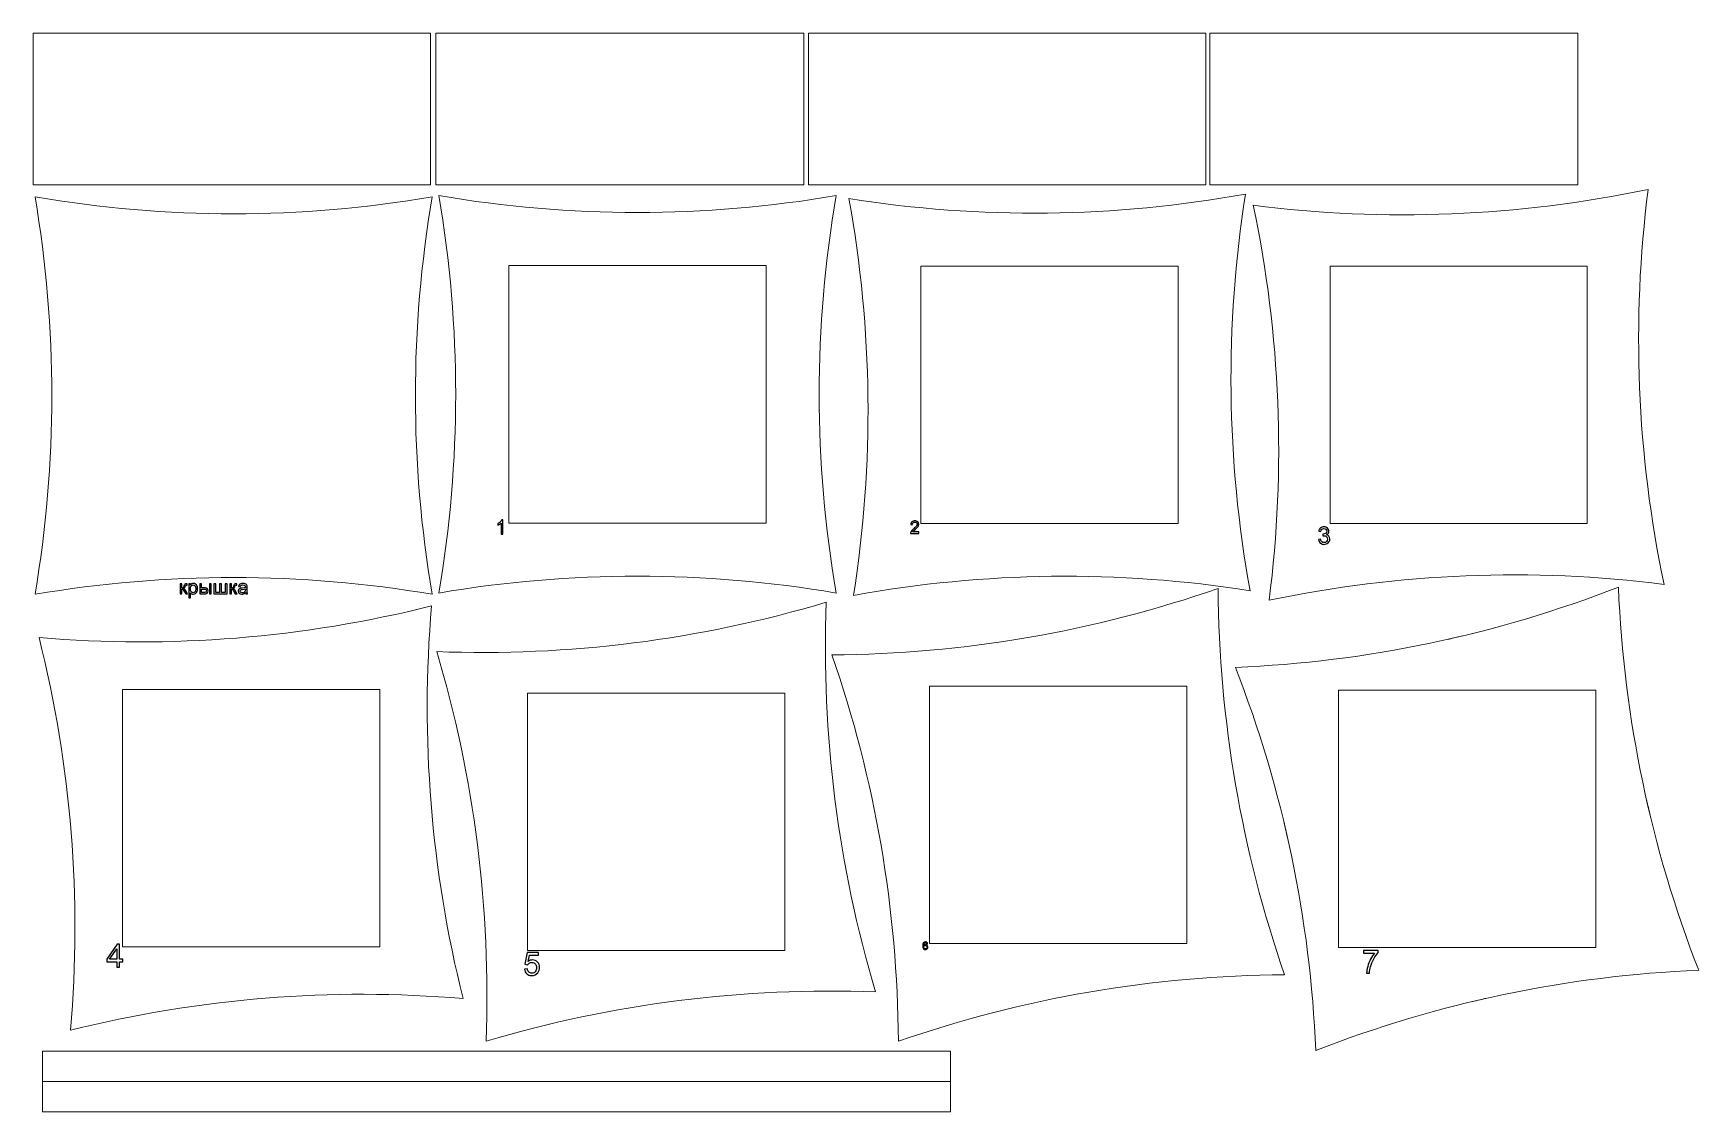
# Model space of a CAD drawing. Header units: centimetres. Extents: x -24.7 to 19.3, y -14.2 to 14.3.
import ezdxf

# ---------------------------------------------------------------- set-up
doc = ezdxf.new("R2010")
doc.units = ezdxf.units.CM
doc.header["$MEASUREMENT"] = 0
doc.layers.add('layer 1', color=7, linetype='Continuous')

msp = doc.modelspace()

# ---------------------------------------------------------------- linework, layer by layer
at = {"layer": 'layer 1', "lineweight": 15}
for points in [[(-24.69725, 14.32886), (-24.69725, 14.32886), (-24.69725, 10.32886), (-24.69725, 10.32886)], [(-24.69725, 14.32886), (-24.69725, 14.32886), (-14.19725, 14.32886), (-14.19725, 14.32886)], [(-14.19725, 10.32886), (-14.19725, 10.32886), (-14.19725, 14.32886), (-14.19725, 14.32886)], [(-4.32873, 14.32884), (-4.32873, 14.32884), (-14.05873, 14.32884), (-14.05873, 14.32884)], [(-14.05873, 14.32884), (-14.05873, 14.32884), (-14.05873, 10.32884), (-14.05873, 10.32884)], [(-4.32873, 14.32884), (-4.32873, 14.32884), (-4.32873, 10.32884), (-4.32873, 10.32884)], [(-4.20571, 14.32886), (-4.20571, 14.32886), (-4.20571, 10.32886), (-4.20571, 10.32886)], [(-4.20571, 14.32886), (-4.20571, 14.32886), (6.29429, 14.32886), (6.29429, 14.32886)], [(6.29429, 10.32886), (6.29429, 10.32886), (6.29429, 14.32886), (6.29429, 14.32886)], [(6.40039, 14.32884), (6.40039, 14.32884), (16.13039, 14.32884), (16.13039, 14.32884)], [(6.40039, 14.32884), (6.40039, 14.32884), (6.40039, 10.32884), (6.40039, 10.32884)], [(16.13039, 10.32884), (16.13039, 10.32884), (16.13039, 14.32884), (16.13039, 14.32884)], [(-24.69725, 10.32886), (-24.69725, 10.32886), (-14.19725, 10.32886), (-14.19725, 10.32886)], [(-4.32873, 10.32884), (-4.32873, 10.32884), (-14.05873, 10.32884), (-14.05873, 10.32884)], [(-4.20571, 10.32886), (-4.20571, 10.32886), (6.29429, 10.32886), (6.29429, 10.32886)], [(6.40039, 10.32884), (6.40039, 10.32884), (16.13039, 10.32884), (16.13039, 10.32884)]]:
    msp.add_open_spline(points, degree=3, dxfattribs=at)
at = {"layer": 'layer 1', "lineweight": 9}
for points in [[(17.98762, 10.20665), (14.55601, 9.48509), (11.02698, 9.34313), (7.54864, 9.78665)], [(18.40763, -0.23233), (17.68606, 3.19928), (17.54411, 6.72831), (17.98762, 10.20665)], [(-24.65232, 10.00628), (-21.17748, 9.4128), (-17.62717, 9.4128), (-14.15232, 10.00628)], [(-24.65232, -0.49372), (-24.05885, 2.98107), (-24.05884, 6.53133), (-24.6523, 10.00612)], [(-14.15232, 10.00628), (-14.74581, 6.53144), (-14.74581, 2.98113), (-14.15232, -0.49372)], [(-13.97776, 10.04054), (-10.50292, 9.44706), (-6.95261, 9.44706), (-3.47776, 10.04054)], [(-13.97776, -0.45946), (-13.38429, 3.01533), (-13.38428, 6.56559), (-13.97774, 10.04038)], [(-3.47776, 10.04054), (-4.07125, 6.5657), (-4.07125, 3.01538), (-3.47776, -0.45946)], [(7.34301, 10.08332), (3.88069, 9.45249), (0.33639, 9.41093), (-3.13961, 9.96034)], [(-3.13961, 9.96034), (-2.50879, 6.49801), (-2.46722, 2.95372), (-3.01663, -0.52229)], [(7.466, -0.39931), (6.83517, 3.06302), (6.7936, 6.60731), (7.34301, 10.08332)], [(7.54864, 9.78665), (8.2702, 6.35503), (8.41216, 2.82601), (7.96864, -0.65234)], [(-5.32776, 8.19054), (-5.32776, 8.19054), (-12.12776, 8.19054), (-12.12776, 8.19054)], [(-12.12776, 8.19054), (-12.12776, 8.19054), (-12.12776, 1.39054), (-12.12776, 1.39054)], [(-5.32776, 1.39054), (-5.32776, 1.39054), (-5.32776, 8.19054), (-5.32776, 8.19054)], [(-1.23681, 1.38052), (-1.23681, 1.38052), (-1.23681, 8.18052), (-1.23681, 8.18052)], [(-1.23681, 8.18052), (-1.23681, 8.18052), (5.56319, 8.18052), (5.56319, 8.18052)], [(5.56319, 8.18052), (5.56319, 8.18052), (5.56319, 1.38052), (5.56319, 1.38052)], [(9.57813, 1.37716), (9.57813, 1.37716), (9.57813, 8.17716), (9.57813, 8.17716)], [(9.57813, 8.17716), (9.57813, 8.17716), (16.37813, 8.17716), (16.37813, 8.17716)], [(16.37813, 8.17716), (16.37813, 8.17716), (16.37813, 1.37716), (16.37813, 1.37716)], [(-13.53543, 5.20895), (-13.53543, 5.20895), (-13.53537, 5.20217), (-13.53537, 5.20217)], [(-3.92009, 4.37214), (-3.92009, 4.37214), (-3.92016, 4.37892), (-3.92016, 4.37892)], [(-12.12776, 1.39054), (-12.12776, 1.39054), (-5.32776, 1.39054), (-5.32776, 1.39054)], [(5.56319, 1.38052), (5.56319, 1.38052), (-1.23681, 1.38052), (-1.23681, 1.38052)], [(16.37813, 1.37716), (16.37813, 1.37716), (9.57813, 1.37716), (9.57813, 1.37716)], [(-14.15232, -0.49372), (-17.62717, 0.09977), (-21.17748, 0.09977), (-24.65232, -0.49372)], [(-3.47776, -0.45946), (-6.95261, 0.13403), (-10.50292, 0.13403), (-13.97776, -0.45946)], [(-3.01663, -0.52229), (0.44569, 0.10854), (3.98999, 0.1501), (7.466, -0.39931)], [(7.96864, -0.65234), (11.40026, 0.06923), (14.92928, 0.21119), (18.40763, -0.23233)], [(6.62178, -0.33766), (3.33993, -1.47832), (-0.11009, -2.07216), (-3.58744, -2.09466)], [(8.37878, -10.54688), (7.23812, -7.26503), (6.64428, -3.81501), (6.62178, -0.33766)], [(17.20164, -0.30353), (13.96862, -1.56584), (10.54727, -2.28288), (7.0782, -2.42505)], [(19.32317, -10.42697), (18.06086, -7.19395), (17.34382, -3.77259), (17.20164, -0.30353)], [(-14.17136, -0.80081), (-17.55881, -1.65041), (-21.06539, -1.93278), (-24.54578, -1.63624)], [(-13.33594, -11.17522), (-14.18554, -7.78778), (-14.4679, -4.2812), (-14.17136, -0.80081)], [(-3.73805, -0.70312), (-7.07351, -1.69924), (-10.55287, -2.14013), (-14.03346, -2.00759)], [(-2.43359, -10.99853), (-3.4297, -7.66307), (-3.87059, -4.18372), (-3.73805, -0.70312)], [(-24.54578, -1.63624), (-23.69618, -5.02368), (-23.41381, -8.53026), (-23.71035, -12.01065)], [(-14.03346, -2.00759), (-13.03735, -5.34304), (-12.59646, -8.8224), (-12.729, -12.303)], [(-3.58744, -2.09466), (-2.44678, -5.37651), (-1.85294, -8.82653), (-1.83044, -12.30388)], [(7.0782, -2.42505), (8.34051, -5.65807), (9.05755, -9.07943), (9.19973, -12.54849)], [(-22.34086, -9.80573), (-22.34086, -9.80573), (-22.34086, -3.00573), (-22.34086, -3.00573)], [(-22.34086, -3.00573), (-22.34086, -3.00573), (-15.54086, -3.00573), (-15.54086, -3.00573)], [(-15.54086, -3.00573), (-15.54086, -3.00573), (-15.54086, -9.80573), (-15.54086, -9.80573)], [(-1.00433, -9.72077), (-1.00433, -9.72077), (-1.00433, -2.92077), (-1.00433, -2.92077)], [(-1.00433, -2.92077), (-1.00433, -2.92077), (5.79567, -2.92077), (5.79567, -2.92077)], [(5.79567, -2.92077), (5.79567, -2.92077), (5.79567, -9.72077), (5.79567, -9.72077)], [(9.80069, -9.82601), (9.80069, -9.82601), (9.80069, -3.02601), (9.80069, -3.02601)], [(9.80069, -3.02601), (9.80069, -3.02601), (16.60069, -3.02601), (16.60069, -3.02601)], [(16.60069, -3.02601), (16.60069, -3.02601), (16.60069, -9.82601), (16.60069, -9.82601)], [(-11.63352, -9.90306), (-11.63352, -9.90306), (-11.63352, -3.10306), (-11.63352, -3.10306)], [(-11.63352, -3.10306), (-11.63352, -3.10306), (-4.83352, -3.10306), (-4.83352, -3.10306)], [(-4.83352, -3.10306), (-4.83352, -3.10306), (-4.83352, -9.90306), (-4.83352, -9.90306)], [(-15.54086, -9.80573), (-15.54086, -9.80573), (-22.34086, -9.80573), (-22.34086, -9.80573)], [(-4.83352, -9.90306), (-4.83352, -9.90306), (-11.63352, -9.90306), (-11.63352, -9.90306)], [(5.79567, -9.72077), (5.79567, -9.72077), (-1.00433, -9.72077), (-1.00433, -9.72077)], [(16.60069, -9.82601), (16.60069, -9.82601), (9.80069, -9.82601), (9.80069, -9.82601)], [(-1.83044, -12.30388), (1.45141, -11.16322), (4.90143, -10.56938), (8.37878, -10.54688)], [(9.19973, -12.54849), (12.43275, -11.28618), (15.8541, -10.56914), (19.32317, -10.42697)], [(-23.71035, -12.01065), (-20.32291, -11.16105), (-16.81633, -10.87869), (-13.33594, -11.17522)], [(-12.729, -12.303), (-9.39354, -11.30688), (-5.91418, -10.86599), (-2.43359, -10.99853)], [(-24.4546, -12.56351), (-24.4546, -12.56351), (-24.4546, -13.36351), (-24.4546, -13.36351)], [(-0.4546, -12.56351), (-0.4546, -12.56351), (-24.4546, -12.56351), (-24.4546, -12.56351)], [(-0.4546, -13.36351), (-0.4546, -13.36351), (-0.4546, -12.56351), (-0.4546, -12.56351)], [(-24.4546, -13.36351), (-24.4546, -13.36351), (-24.4546, -14.16351), (-24.4546, -14.16351)], [(-0.4546, -13.36351), (-0.4546, -13.36351), (-24.4546, -13.36351), (-24.4546, -13.36351)], [(-0.4546, -14.16351), (-0.4546, -14.16351), (-0.4546, -13.36351), (-0.4546, -13.36351)], [(-24.4546, -14.16351), (-24.4546, -14.16351), (-0.4546, -14.16351), (-0.4546, -14.16351)]]:
    msp.add_open_spline(points, degree=3, dxfattribs=at)
at = {"layer": 'layer 1', "color": 250}
for points, knots in [([(-12.28349, 1.09529), (-12.28349, 1.09529), (-12.32938, 1.09529), (-12.32938, 1.09529), (-12.32938, 1.09529), (-12.32938, 1.09529), (-12.32938, 1.38748), (-12.32938, 1.38748), (-12.32938, 1.38748), (-12.34041, 1.37688), (-12.35493, 1.36636), (-12.37283, 1.35585), (-12.37283, 1.35585), (-12.39073, 1.34533), (-12.4069, 1.33742), (-12.42115, 1.33221), (-12.42115, 1.33221), (-12.42115, 1.33221), (-12.42115, 1.37653), (-12.42115, 1.37653), (-12.42115, 1.37653), (-12.39551, 1.38852), (-12.37309, 1.40313), (-12.35388, 1.42033), (-12.35388, 1.42033), (-12.33468, 1.43745), (-12.32103, 1.45405), (-12.31304, 1.47022), (-12.31304, 1.47022), (-12.31304, 1.47022), (-12.28349, 1.47022), (-12.28349, 1.47022), (-12.28349, 1.47022), (-12.28349, 1.47022), (-12.28349, 1.09529), (-12.28349, 1.09529)], [0, 0, 0, 0, 0.1, 0.1, 0.1, 0.1, 0.2, 0.2, 0.2, 0.2, 0.3, 0.3, 0.3, 0.3, 0.4, 0.4, 0.4, 0.4, 0.5, 0.5, 0.5, 0.5, 0.6, 0.6, 0.6, 0.6, 0.7, 0.7, 0.7, 0.7, 0.8, 0.8, 0.8, 0.8, 1, 1, 1, 1]), ([(-1.29276, 1.15571), (-1.29276, 1.15571), (-1.29276, 1.11719), (-1.29276, 1.11719), (-1.29276, 1.11719), (-1.29276, 1.11719), (-1.51014, 1.11719), (-1.51014, 1.11719), (-1.51014, 1.11719), (-1.51045, 1.1269), (-1.50884, 1.13622), (-1.5054, 1.14524), (-1.5054, 1.14524), (-1.49982, 1.15999), (-1.49088, 1.17459), (-1.47857, 1.18889), (-1.47857, 1.18889), (-1.46627, 1.20318), (-1.44869, 1.21969), (-1.42583, 1.23842), (-1.42583, 1.23842), (-1.39029, 1.26769), (-1.36614, 1.29085), (-1.35353, 1.30797), (-1.35353, 1.30797), (-1.34084, 1.32509), (-1.33449, 1.3413), (-1.33449, 1.35658), (-1.33449, 1.35658), (-1.33449, 1.37256), (-1.34023, 1.38601), (-1.35169, 1.39702), (-1.35169, 1.39702), (-1.36316, 1.40795), (-1.37814, 1.41345), (-1.39656, 1.41345), (-1.39656, 1.41345), (-1.41605, 1.41345), (-1.43164, 1.40764), (-1.44334, 1.39602), (-1.44334, 1.39602), (-1.45503, 1.38448), (-1.46092, 1.36843), (-1.46107, 1.34787), (-1.46107, 1.34787), (-1.46107, 1.34787), (-1.50234, 1.352), (-1.50234, 1.352), (-1.50234, 1.352), (-1.49952, 1.38288), (-1.48881, 1.40642), (-1.47032, 1.42262), (-1.47032, 1.42262), (-1.45174, 1.43883), (-1.4269, 1.44693), (-1.39564, 1.44693), (-1.39564, 1.44693), (-1.36415, 1.44693), (-1.33916, 1.43822), (-1.32081, 1.42071), (-1.32081, 1.42071), (-1.30239, 1.40321), (-1.29322, 1.3815), (-1.29322, 1.35567), (-1.29322, 1.35567), (-1.29322, 1.34252), (-1.29589, 1.3296), (-1.30132, 1.31691), (-1.30132, 1.31691), (-1.30667, 1.30415), (-1.31561, 1.29077), (-1.32807, 1.27671), (-1.32807, 1.27671), (-1.34061, 1.26272), (-1.36132, 1.24338), (-1.39021, 1.21892), (-1.39021, 1.21892), (-1.41444, 1.19859), (-1.43004, 1.18483), (-1.43692, 1.17757), (-1.43692, 1.17757), (-1.44379, 1.17031), (-1.44945, 1.16305), (-1.45396, 1.15571), (-1.45396, 1.15571), (-1.45396, 1.15571), (-1.29276, 1.15571), (-1.29276, 1.15571)], [0, 0, 0, 0, 0.04347826, 0.04347826, 0.04347826, 0.04347826, 0.08695652, 0.08695652, 0.08695652, 0.08695652, 0.13043478, 0.13043478, 0.13043478, 0.13043478, 0.17391304, 0.17391304, 0.17391304, 0.17391304, 0.2173913, 0.2173913, 0.2173913, 0.2173913, 0.26086957, 0.26086957, 0.26086957, 0.26086957, 0.30434783, 0.30434783, 0.30434783, 0.30434783, 0.34782609, 0.34782609, 0.34782609, 0.34782609, 0.39130435, 0.39130435, 0.39130435, 0.39130435, 0.43478261, 0.43478261, 0.43478261, 0.43478261, 0.47826087, 0.47826087, 0.47826087, 0.47826087, 0.52173913, 0.52173913, 0.52173913, 0.52173913, 0.56521739, 0.56521739, 0.56521739, 0.56521739, 0.60869565, 0.60869565, 0.60869565, 0.60869565, 0.65217391, 0.65217391, 0.65217391, 0.65217391, 0.69565217, 0.69565217, 0.69565217, 0.69565217, 0.73913043, 0.73913043, 0.73913043, 0.73913043, 0.7826087, 0.7826087, 0.7826087, 0.7826087, 0.82608696, 0.82608696, 0.82608696, 0.82608696, 0.86956522, 0.86956522, 0.86956522, 0.86956522, 0.91304348, 0.91304348, 0.91304348, 0.91304348, 1, 1, 1, 1]), ([(9.27396, 0.95401), (9.27396, 0.95401), (9.32984, 0.96163), (9.32984, 0.96163), (9.32984, 0.96163), (9.3363, 0.92988), (9.34709, 0.90702), (9.36244, 0.89305), (9.36244, 0.89305), (9.37778, 0.87908), (9.39662, 0.8721), (9.41895, 0.8721), (9.41895, 0.8721), (9.44541, 0.8721), (9.46774, 0.8812), (9.48573, 0.8994), (9.48573, 0.8994), (9.50372, 0.9176), (9.51272, 0.94015), (9.51272, 0.96703), (9.51272, 0.96703), (9.51272, 0.99264), (9.50436, 1.01381), (9.48753, 1.03053), (9.48753, 1.03053), (9.47081, 1.04714), (9.44954, 1.0555), (9.42361, 1.0555), (9.42361, 1.0555), (9.41303, 1.0555), (9.3999, 1.05339), (9.38413, 1.04926), (9.38413, 1.04926), (9.38413, 1.04926), (9.39038, 1.09816), (9.39038, 1.09816), (9.39038, 1.09816), (9.39408, 1.09773), (9.39715, 1.09752), (9.39937, 1.09752), (9.39937, 1.09752), (9.42329, 1.09752), (9.44467, 1.10376), (9.46383, 1.11615), (9.46383, 1.11615), (9.48288, 1.12853), (9.4924, 1.14758), (9.4924, 1.1733), (9.4924, 1.1733), (9.4924, 1.19372), (9.48542, 1.21066), (9.47155, 1.2241), (9.47155, 1.2241), (9.45769, 1.23754), (9.4398, 1.24421), (9.41789, 1.24421), (9.41789, 1.24421), (9.39609, 1.24421), (9.37799, 1.23733), (9.3635, 1.22357), (9.3635, 1.22357), (9.349, 1.20981), (9.33968, 1.18917), (9.33556, 1.16166), (9.33556, 1.16166), (9.33556, 1.16166), (9.27968, 1.17182), (9.27968, 1.17182), (9.27968, 1.17182), (9.28655, 1.20928), (9.30201, 1.23838), (9.32624, 1.25902), (9.32624, 1.25902), (9.35037, 1.27966), (9.38053, 1.28993), (9.41652, 1.28993), (9.41652, 1.28993), (9.44128, 1.28993), (9.46414, 1.28463), (9.48499, 1.27394), (9.48499, 1.27394), (9.50595, 1.26336), (9.52193, 1.24886), (9.53293, 1.23055), (9.53293, 1.23055), (9.54405, 1.21214), (9.54955, 1.19266), (9.54955, 1.17203), (9.54955, 1.17203), (9.54955, 1.15245), (9.54426, 1.13467), (9.53378, 1.11858), (9.53378, 1.11858), (9.5232, 1.10249), (9.50753, 1.08969), (9.4869, 1.08016), (9.4869, 1.08016), (9.51378, 1.07403), (9.53463, 1.06111), (9.54955, 1.04153), (9.54955, 1.04153), (9.56437, 1.02206), (9.57178, 0.99751), (9.57178, 0.96819), (9.57178, 0.96819), (9.57178, 0.9285), (9.55728, 0.89474), (9.52838, 0.86712), (9.52838, 0.86712), (9.49939, 0.8395), (9.46277, 0.82574), (9.41853, 0.82574), (9.41853, 0.82574), (9.37863, 0.82574), (9.3455, 0.8377), (9.31915, 0.86151), (9.31915, 0.86151), (9.29269, 0.88532), (9.27766, 0.91612), (9.27396, 0.95401)], [0, 0, 0, 0, 0.03225806, 0.03225806, 0.03225806, 0.03225806, 0.06451613, 0.06451613, 0.06451613, 0.06451613, 0.09677419, 0.09677419, 0.09677419, 0.09677419, 0.12903226, 0.12903226, 0.12903226, 0.12903226, 0.16129032, 0.16129032, 0.16129032, 0.16129032, 0.19354839, 0.19354839, 0.19354839, 0.19354839, 0.22580645, 0.22580645, 0.22580645, 0.22580645, 0.25806452, 0.25806452, 0.25806452, 0.25806452, 0.29032258, 0.29032258, 0.29032258, 0.29032258, 0.32258065, 0.32258065, 0.32258065, 0.32258065, 0.35483871, 0.35483871, 0.35483871, 0.35483871, 0.38709677, 0.38709677, 0.38709677, 0.38709677, 0.41935484, 0.41935484, 0.41935484, 0.41935484, 0.4516129, 0.4516129, 0.4516129, 0.4516129, 0.48387097, 0.48387097, 0.48387097, 0.48387097, 0.51612903, 0.51612903, 0.51612903, 0.51612903, 0.5483871, 0.5483871, 0.5483871, 0.5483871, 0.58064516, 0.58064516, 0.58064516, 0.58064516, 0.61290323, 0.61290323, 0.61290323, 0.61290323, 0.64516129, 0.64516129, 0.64516129, 0.64516129, 0.67741935, 0.67741935, 0.67741935, 0.67741935, 0.70967742, 0.70967742, 0.70967742, 0.70967742, 0.74193548, 0.74193548, 0.74193548, 0.74193548, 0.77419355, 0.77419355, 0.77419355, 0.77419355, 0.80645161, 0.80645161, 0.80645161, 0.80645161, 0.83870968, 0.83870968, 0.83870968, 0.83870968, 0.87096774, 0.87096774, 0.87096774, 0.87096774, 0.90322581, 0.90322581, 0.90322581, 0.90322581, 0.93548387, 0.93548387, 0.93548387, 0.93548387, 1, 1, 1, 1]), ([(-20.81697, -0.21265), (-20.81697, -0.21265), (-20.77108, -0.21265), (-20.77108, -0.21265), (-20.77108, -0.21265), (-20.77108, -0.21265), (-20.77108, -0.32946), (-20.77108, -0.32946), (-20.77108, -0.32946), (-20.75648, -0.32946), (-20.74622, -0.32668), (-20.74031, -0.32103), (-20.74031, -0.32103), (-20.73449, -0.31547), (-20.72588, -0.29921), (-20.71441, -0.27219), (-20.71441, -0.27219), (-20.70537, -0.25081), (-20.69807, -0.23673), (-20.69251, -0.22995), (-20.69251, -0.22995), (-20.68686, -0.22317), (-20.68043, -0.21856), (-20.67313, -0.21622), (-20.67313, -0.21622), (-20.66574, -0.21387), (-20.65401, -0.21265), (-20.63793, -0.21265), (-20.63793, -0.21265), (-20.63793, -0.21265), (-20.62872, -0.21265), (-20.62872, -0.21265), (-20.62872, -0.21265), (-20.62872, -0.21265), (-20.62872, -0.25046), (-20.62872, -0.25046), (-20.62872, -0.25046), (-20.62872, -0.25046), (-20.64149, -0.2502), (-20.64149, -0.2502), (-20.64149, -0.2502), (-20.65357, -0.2502), (-20.66131, -0.25202), (-20.6647, -0.25559), (-20.6647, -0.25559), (-20.66826, -0.25932), (-20.67374, -0.27045), (-20.68104, -0.28896), (-20.68104, -0.28896), (-20.68799, -0.30669), (-20.69434, -0.31894), (-20.70016, -0.32572), (-20.70016, -0.32572), (-20.70589, -0.3325), (-20.71485, -0.33867), (-20.72693, -0.34432), (-20.72693, -0.34432), (-20.7072, -0.34962), (-20.68773, -0.36796), (-20.66861, -0.39942), (-20.66861, -0.39942), (-20.66861, -0.39942), (-20.61829, -0.48329), (-20.61829, -0.48329), (-20.61829, -0.48329), (-20.61829, -0.48329), (-20.6687, -0.48329), (-20.6687, -0.48329), (-20.6687, -0.48329), (-20.6687, -0.48329), (-20.71832, -0.39968), (-20.71832, -0.39968), (-20.71832, -0.39968), (-20.72832, -0.38274), (-20.73701, -0.37161), (-20.7444, -0.36622), (-20.7444, -0.36622), (-20.75187, -0.36083), (-20.76073, -0.35814), (-20.77108, -0.35814), (-20.77108, -0.35814), (-20.77108, -0.35814), (-20.77108, -0.48329), (-20.77108, -0.48329), (-20.77108, -0.48329), (-20.77108, -0.48329), (-20.81697, -0.48329), (-20.81697, -0.48329), (-20.81697, -0.48329), (-20.81697, -0.48329), (-20.81697, -0.21265), (-20.81697, -0.21265)], [0, 0, 0, 0, 0.04166667, 0.04166667, 0.04166667, 0.04166667, 0.08333333, 0.08333333, 0.08333333, 0.08333333, 0.125, 0.125, 0.125, 0.125, 0.16666667, 0.16666667, 0.16666667, 0.16666667, 0.20833333, 0.20833333, 0.20833333, 0.20833333, 0.25, 0.25, 0.25, 0.25, 0.29166667, 0.29166667, 0.29166667, 0.29166667, 0.33333333, 0.33333333, 0.33333333, 0.33333333, 0.375, 0.375, 0.375, 0.375, 0.41666667, 0.41666667, 0.41666667, 0.41666667, 0.45833333, 0.45833333, 0.45833333, 0.45833333, 0.5, 0.5, 0.5, 0.5, 0.54166667, 0.54166667, 0.54166667, 0.54166667, 0.58333333, 0.58333333, 0.58333333, 0.58333333, 0.625, 0.625, 0.625, 0.625, 0.66666667, 0.66666667, 0.66666667, 0.66666667, 0.70833333, 0.70833333, 0.70833333, 0.70833333, 0.75, 0.75, 0.75, 0.75, 0.79166667, 0.79166667, 0.79166667, 0.79166667, 0.83333333, 0.83333333, 0.83333333, 0.83333333, 0.875, 0.875, 0.875, 0.875, 0.91666667, 0.91666667, 0.91666667, 0.91666667, 1, 1, 1, 1]), ([(-20.5883, -0.58706), (-20.5883, -0.58706), (-20.5883, -0.21265), (-20.5883, -0.21265), (-20.5883, -0.21265), (-20.5883, -0.21265), (-20.54659, -0.21265), (-20.54659, -0.21265), (-20.54659, -0.21265), (-20.54659, -0.21265), (-20.54659, -0.2482), (-20.54659, -0.2482), (-20.54659, -0.2482), (-20.53677, -0.23447), (-20.52564, -0.22412), (-20.51321, -0.21726), (-20.51321, -0.21726), (-20.50087, -0.21039), (-20.48584, -0.20692), (-20.46819, -0.20692), (-20.46819, -0.20692), (-20.44508, -0.20692), (-20.42474, -0.21283), (-20.4071, -0.22473), (-20.4071, -0.22473), (-20.38945, -0.23655), (-20.37616, -0.25333), (-20.36712, -0.27488), (-20.36712, -0.27488), (-20.35817, -0.29652), (-20.35365, -0.32016), (-20.35365, -0.34597), (-20.35365, -0.34597), (-20.35365, -0.37352), (-20.3586, -0.39838), (-20.36851, -0.42054), (-20.36851, -0.42054), (-20.37842, -0.44262), (-20.39284, -0.45956), (-20.41179, -0.47138), (-20.41179, -0.47138), (-20.43065, -0.48312), (-20.45055, -0.48903), (-20.47141, -0.48903), (-20.47141, -0.48903), (-20.48671, -0.48903), (-20.50044, -0.48581), (-20.51252, -0.47938), (-20.51252, -0.47938), (-20.52469, -0.47295), (-20.53459, -0.46487), (-20.54242, -0.45504), (-20.54242, -0.45504), (-20.54242, -0.45504), (-20.54242, -0.58706), (-20.54242, -0.58706), (-20.54242, -0.58706), (-20.54242, -0.58706), (-20.5883, -0.58706), (-20.5883, -0.58706)], [0, 0, 0, 0, 0.0625, 0.0625, 0.0625, 0.0625, 0.125, 0.125, 0.125, 0.125, 0.1875, 0.1875, 0.1875, 0.1875, 0.25, 0.25, 0.25, 0.25, 0.3125, 0.3125, 0.3125, 0.3125, 0.375, 0.375, 0.375, 0.375, 0.4375, 0.4375, 0.4375, 0.4375, 0.5, 0.5, 0.5, 0.5, 0.5625, 0.5625, 0.5625, 0.5625, 0.625, 0.625, 0.625, 0.625, 0.6875, 0.6875, 0.6875, 0.6875, 0.75, 0.75, 0.75, 0.75, 0.8125, 0.8125, 0.8125, 0.8125, 0.875, 0.875, 0.875, 0.875, 1, 1, 1, 1]), ([(-20.54659, -0.34962), (-20.54659, -0.3843), (-20.53955, -0.40994), (-20.52555, -0.42654), (-20.52555, -0.42654), (-20.51148, -0.44314), (-20.49444, -0.45148), (-20.47445, -0.45148), (-20.47445, -0.45148), (-20.45411, -0.45148), (-20.43673, -0.44288), (-20.42231, -0.42567), (-20.42231, -0.42567), (-20.40779, -0.40846), (-20.40058, -0.38187), (-20.40058, -0.3458), (-20.40058, -0.3458), (-20.40058, -0.31138), (-20.40762, -0.28566), (-20.42178, -0.26854), (-20.42178, -0.26854), (-20.43595, -0.25141), (-20.45281, -0.2429), (-20.47245, -0.2429), (-20.47245, -0.2429), (-20.49192, -0.2429), (-20.50913, -0.25202), (-20.52408, -0.27019), (-20.52408, -0.27019), (-20.53911, -0.28844), (-20.54659, -0.31486), (-20.54659, -0.34962)], [0, 0, 0, 0, 0.11111111, 0.11111111, 0.11111111, 0.11111111, 0.22222222, 0.22222222, 0.22222222, 0.22222222, 0.33333333, 0.33333333, 0.33333333, 0.33333333, 0.44444444, 0.44444444, 0.44444444, 0.44444444, 0.55555556, 0.55555556, 0.55555556, 0.55555556, 0.66666667, 0.66666667, 0.66666667, 0.66666667, 0.77777778, 0.77777778, 0.77777778, 0.77777778, 1, 1, 1, 1]), ([(-20.29672, -0.21265), (-20.29672, -0.21265), (-20.25083, -0.21265), (-20.25083, -0.21265), (-20.25083, -0.21265), (-20.25083, -0.21265), (-20.25083, -0.31851), (-20.25083, -0.31851), (-20.25083, -0.31851), (-20.25083, -0.31851), (-20.19295, -0.31851), (-20.19295, -0.31851), (-20.19295, -0.31851), (-20.15514, -0.31851), (-20.12611, -0.32581), (-20.10569, -0.3405), (-20.10569, -0.3405), (-20.08527, -0.35518), (-20.0751, -0.37543), (-20.0751, -0.40125), (-20.0751, -0.40125), (-20.0751, -0.42384), (-20.08362, -0.44314), (-20.10065, -0.45922), (-20.10065, -0.45922), (-20.11768, -0.47529), (-20.14489, -0.48329), (-20.18235, -0.48329), (-20.18235, -0.48329), (-20.18235, -0.48329), (-20.29672, -0.48329), (-20.29672, -0.48329), (-20.29672, -0.48329), (-20.29672, -0.48329), (-20.29672, -0.21265), (-20.29672, -0.21265)], [0, 0, 0, 0, 0.1, 0.1, 0.1, 0.1, 0.2, 0.2, 0.2, 0.2, 0.3, 0.3, 0.3, 0.3, 0.4, 0.4, 0.4, 0.4, 0.5, 0.5, 0.5, 0.5, 0.6, 0.6, 0.6, 0.6, 0.7, 0.7, 0.7, 0.7, 0.8, 0.8, 0.8, 0.8, 1, 1, 1, 1]), ([(-20.25083, -0.44574), (-20.25083, -0.44574), (-20.20268, -0.44574), (-20.20268, -0.44574), (-20.20268, -0.44574), (-20.17374, -0.44574), (-20.15297, -0.44218), (-20.14063, -0.43505), (-20.14063, -0.43505), (-20.1282, -0.42793), (-20.12203, -0.4168), (-20.12203, -0.40168), (-20.12203, -0.40168), (-20.12203, -0.38995), (-20.12664, -0.37952), (-20.13576, -0.37031), (-20.13576, -0.37031), (-20.14497, -0.36118), (-20.16522, -0.35658), (-20.1966, -0.35658), (-20.1966, -0.35658), (-20.1966, -0.35658), (-20.25083, -0.35658), (-20.25083, -0.35658), (-20.25083, -0.35658), (-20.25083, -0.35658), (-20.25083, -0.44574), (-20.25083, -0.44574)], [0, 0, 0, 0, 0.125, 0.125, 0.125, 0.125, 0.25, 0.25, 0.25, 0.25, 0.375, 0.375, 0.375, 0.375, 0.5, 0.5, 0.5, 0.5, 0.625, 0.625, 0.625, 0.625, 0.75, 0.75, 0.75, 0.75, 1, 1, 1, 1]), ([(-20.04068, -0.21265), (-20.04068, -0.21265), (-19.99479, -0.21265), (-19.99479, -0.21265), (-19.99479, -0.21265), (-19.99479, -0.21265), (-19.99479, -0.48329), (-19.99479, -0.48329), (-19.99479, -0.48329), (-19.99479, -0.48329), (-20.04068, -0.48329), (-20.04068, -0.48329), (-20.04068, -0.48329), (-20.04068, -0.48329), (-20.04068, -0.21265), (-20.04068, -0.21265)], [0, 0, 0, 0, 0.2, 0.2, 0.2, 0.2, 0.4, 0.4, 0.4, 0.4, 0.6, 0.6, 0.6, 0.6, 1, 1, 1, 1]), ([(-19.92188, -0.21265), (-19.92188, -0.21265), (-19.87599, -0.21265), (-19.87599, -0.21265), (-19.87599, -0.21265), (-19.87599, -0.21265), (-19.87599, -0.44522), (-19.87599, -0.44522), (-19.87599, -0.44522), (-19.87599, -0.44522), (-19.7717, -0.44522), (-19.7717, -0.44522), (-19.7717, -0.44522), (-19.7717, -0.44522), (-19.7717, -0.21265), (-19.7717, -0.21265), (-19.7717, -0.21265), (-19.7717, -0.21265), (-19.72581, -0.21265), (-19.72581, -0.21265), (-19.72581, -0.21265), (-19.72581, -0.21265), (-19.72581, -0.44522), (-19.72581, -0.44522), (-19.72581, -0.44522), (-19.72581, -0.44522), (-19.62152, -0.44522), (-19.62152, -0.44522), (-19.62152, -0.44522), (-19.62152, -0.44522), (-19.62152, -0.21265), (-19.62152, -0.21265), (-19.62152, -0.21265), (-19.62152, -0.21265), (-19.57563, -0.21265), (-19.57563, -0.21265), (-19.57563, -0.21265), (-19.57563, -0.21265), (-19.57563, -0.48329), (-19.57563, -0.48329), (-19.57563, -0.48329), (-19.57563, -0.48329), (-19.92188, -0.48329), (-19.92188, -0.48329), (-19.92188, -0.48329), (-19.92188, -0.48329), (-19.92188, -0.21265), (-19.92188, -0.21265)], [0, 0, 0, 0, 0.07692308, 0.07692308, 0.07692308, 0.07692308, 0.15384615, 0.15384615, 0.15384615, 0.15384615, 0.23076923, 0.23076923, 0.23076923, 0.23076923, 0.30769231, 0.30769231, 0.30769231, 0.30769231, 0.38461538, 0.38461538, 0.38461538, 0.38461538, 0.46153846, 0.46153846, 0.46153846, 0.46153846, 0.53846154, 0.53846154, 0.53846154, 0.53846154, 0.61538462, 0.61538462, 0.61538462, 0.61538462, 0.69230769, 0.69230769, 0.69230769, 0.69230769, 0.76923077, 0.76923077, 0.76923077, 0.76923077, 0.84615385, 0.84615385, 0.84615385, 0.84615385, 1, 1, 1, 1]), ([(-19.50567, -0.21265), (-19.50567, -0.21265), (-19.45978, -0.21265), (-19.45978, -0.21265), (-19.45978, -0.21265), (-19.45978, -0.21265), (-19.45978, -0.32946), (-19.45978, -0.32946), (-19.45978, -0.32946), (-19.44518, -0.32946), (-19.43492, -0.32668), (-19.42901, -0.32103), (-19.42901, -0.32103), (-19.42319, -0.31547), (-19.41458, -0.29921), (-19.40311, -0.27219), (-19.40311, -0.27219), (-19.39407, -0.25081), (-19.38677, -0.23673), (-19.38121, -0.22995), (-19.38121, -0.22995), (-19.37556, -0.22317), (-19.36913, -0.21856), (-19.36183, -0.21622), (-19.36183, -0.21622), (-19.35444, -0.21387), (-19.34271, -0.21265), (-19.32663, -0.21265), (-19.32663, -0.21265), (-19.32663, -0.21265), (-19.31742, -0.21265), (-19.31742, -0.21265), (-19.31742, -0.21265), (-19.31742, -0.21265), (-19.31742, -0.25046), (-19.31742, -0.25046), (-19.31742, -0.25046), (-19.31742, -0.25046), (-19.33019, -0.2502), (-19.33019, -0.2502), (-19.33019, -0.2502), (-19.34227, -0.2502), (-19.35001, -0.25202), (-19.3534, -0.25559), (-19.3534, -0.25559), (-19.35696, -0.25932), (-19.36244, -0.27045), (-19.36974, -0.28896), (-19.36974, -0.28896), (-19.37669, -0.30669), (-19.38304, -0.31894), (-19.38886, -0.32572), (-19.38886, -0.32572), (-19.39459, -0.3325), (-19.40355, -0.33867), (-19.41563, -0.34432), (-19.41563, -0.34432), (-19.3959, -0.34962), (-19.37643, -0.36796), (-19.35731, -0.39942), (-19.35731, -0.39942), (-19.35731, -0.39942), (-19.30699, -0.48329), (-19.30699, -0.48329), (-19.30699, -0.48329), (-19.30699, -0.48329), (-19.3574, -0.48329), (-19.3574, -0.48329), (-19.3574, -0.48329), (-19.3574, -0.48329), (-19.40702, -0.39968), (-19.40702, -0.39968), (-19.40702, -0.39968), (-19.41702, -0.38274), (-19.42571, -0.37161), (-19.4331, -0.36622), (-19.4331, -0.36622), (-19.44057, -0.36083), (-19.44943, -0.35814), (-19.45978, -0.35814), (-19.45978, -0.35814), (-19.45978, -0.35814), (-19.45978, -0.48329), (-19.45978, -0.48329), (-19.45978, -0.48329), (-19.45978, -0.48329), (-19.50567, -0.48329), (-19.50567, -0.48329), (-19.50567, -0.48329), (-19.50567, -0.48329), (-19.50567, -0.21265), (-19.50567, -0.21265)], [0, 0, 0, 0, 0.04166667, 0.04166667, 0.04166667, 0.04166667, 0.08333333, 0.08333333, 0.08333333, 0.08333333, 0.125, 0.125, 0.125, 0.125, 0.16666667, 0.16666667, 0.16666667, 0.16666667, 0.20833333, 0.20833333, 0.20833333, 0.20833333, 0.25, 0.25, 0.25, 0.25, 0.29166667, 0.29166667, 0.29166667, 0.29166667, 0.33333333, 0.33333333, 0.33333333, 0.33333333, 0.375, 0.375, 0.375, 0.375, 0.41666667, 0.41666667, 0.41666667, 0.41666667, 0.45833333, 0.45833333, 0.45833333, 0.45833333, 0.5, 0.5, 0.5, 0.5, 0.54166667, 0.54166667, 0.54166667, 0.54166667, 0.58333333, 0.58333333, 0.58333333, 0.58333333, 0.625, 0.625, 0.625, 0.625, 0.66666667, 0.66666667, 0.66666667, 0.66666667, 0.70833333, 0.70833333, 0.70833333, 0.70833333, 0.75, 0.75, 0.75, 0.75, 0.79166667, 0.79166667, 0.79166667, 0.79166667, 0.83333333, 0.83333333, 0.83333333, 0.83333333, 0.875, 0.875, 0.875, 0.875, 0.91666667, 0.91666667, 0.91666667, 0.91666667, 1, 1, 1, 1]), ([(-19.08876, -0.4494), (-19.10579, -0.46391), (-19.12222, -0.47408), (-19.13795, -0.48007), (-19.13795, -0.48007), (-19.15368, -0.48607), (-19.17054, -0.48903), (-19.18862, -0.48903), (-19.18862, -0.48903), (-19.21834, -0.48903), (-19.2412, -0.48181), (-19.25719, -0.4673), (-19.25719, -0.4673), (-19.27318, -0.45287), (-19.28118, -0.43436), (-19.28118, -0.41185), (-19.28118, -0.41185), (-19.28118, -0.39864), (-19.27814, -0.38656), (-19.27214, -0.37561), (-19.27214, -0.37561), (-19.26606, -0.36466), (-19.25815, -0.35597), (-19.24841, -0.34936), (-19.24841, -0.34936), (-19.23859, -0.34276), (-19.22764, -0.33772), (-19.21539, -0.33433), (-19.21539, -0.33433), (-19.20635, -0.33198), (-19.1927, -0.32972), (-19.17454, -0.32746), (-19.17454, -0.32746), (-19.13752, -0.32311), (-19.11014, -0.31781), (-19.09267, -0.31173), (-19.09267, -0.31173), (-19.0925, -0.30547), (-19.09241, -0.30147), (-19.09241, -0.29982), (-19.09241, -0.29982), (-19.09241, -0.28122), (-19.09675, -0.2681), (-19.10545, -0.26045), (-19.10545, -0.26045), (-19.11718, -0.25011), (-19.13465, -0.24498), (-19.15777, -0.24498), (-19.15777, -0.24498), (-19.17941, -0.24498), (-19.1954, -0.24881), (-19.20565, -0.25637), (-19.20565, -0.25637), (-19.21599, -0.26393), (-19.22356, -0.27731), (-19.22851, -0.29661), (-19.22851, -0.29661), (-19.22851, -0.29661), (-19.27336, -0.29035), (-19.27336, -0.29035), (-19.27336, -0.29035), (-19.26927, -0.27114), (-19.26258, -0.25559), (-19.25319, -0.24377), (-19.25319, -0.24377), (-19.24381, -0.23195), (-19.23025, -0.22291), (-19.21252, -0.21648), (-19.21252, -0.21648), (-19.19488, -0.21013), (-19.17428, -0.20692), (-19.15099, -0.20692), (-19.15099, -0.20692), (-19.12787, -0.20692), (-19.10901, -0.20961), (-19.09449, -0.21509), (-19.09449, -0.21509), (-19.08007, -0.22056), (-19.06938, -0.22734), (-19.0626, -0.2356), (-19.0626, -0.2356), (-19.05582, -0.24385), (-19.05104, -0.25428), (-19.04826, -0.26688), (-19.04826, -0.26688), (-19.04678, -0.27471), (-19.046, -0.28879), (-19.046, -0.30904), (-19.046, -0.30904), (-19.046, -0.30904), (-19.046, -0.36987), (-19.046, -0.36987), (-19.046, -0.36987), (-19.046, -0.41237), (-19.04504, -0.43923), (-19.04313, -0.45061), (-19.04313, -0.45061), (-19.04131, -0.462), (-19.03748, -0.47286), (-19.03192, -0.48329), (-19.03192, -0.48329), (-19.03192, -0.48329), (-19.07989, -0.48329), (-19.07989, -0.48329), (-19.07989, -0.48329), (-19.0845, -0.47364), (-19.08746, -0.46234), (-19.08876, -0.4494)], [0, 0, 0, 0, 0.03571429, 0.03571429, 0.03571429, 0.03571429, 0.07142857, 0.07142857, 0.07142857, 0.07142857, 0.10714286, 0.10714286, 0.10714286, 0.10714286, 0.14285714, 0.14285714, 0.14285714, 0.14285714, 0.17857143, 0.17857143, 0.17857143, 0.17857143, 0.21428571, 0.21428571, 0.21428571, 0.21428571, 0.25, 0.25, 0.25, 0.25, 0.28571429, 0.28571429, 0.28571429, 0.28571429, 0.32142857, 0.32142857, 0.32142857, 0.32142857, 0.35714286, 0.35714286, 0.35714286, 0.35714286, 0.39285714, 0.39285714, 0.39285714, 0.39285714, 0.42857143, 0.42857143, 0.42857143, 0.42857143, 0.46428571, 0.46428571, 0.46428571, 0.46428571, 0.5, 0.5, 0.5, 0.5, 0.53571429, 0.53571429, 0.53571429, 0.53571429, 0.57142857, 0.57142857, 0.57142857, 0.57142857, 0.60714286, 0.60714286, 0.60714286, 0.60714286, 0.64285714, 0.64285714, 0.64285714, 0.64285714, 0.67857143, 0.67857143, 0.67857143, 0.67857143, 0.71428571, 0.71428571, 0.71428571, 0.71428571, 0.75, 0.75, 0.75, 0.75, 0.78571429, 0.78571429, 0.78571429, 0.78571429, 0.82142857, 0.82142857, 0.82142857, 0.82142857, 0.85714286, 0.85714286, 0.85714286, 0.85714286, 0.89285714, 0.89285714, 0.89285714, 0.89285714, 0.92857143, 0.92857143, 0.92857143, 0.92857143, 1, 1, 1, 1]), ([(-19.09241, -0.34771), (-19.1091, -0.35449), (-19.13413, -0.36023), (-19.1675, -0.36492), (-19.1675, -0.36492), (-19.18645, -0.36761), (-19.19983, -0.37065), (-19.20765, -0.37404), (-19.20765, -0.37404), (-19.21547, -0.37743), (-19.22147, -0.38239), (-19.22573, -0.38882), (-19.22573, -0.38882), (-19.22999, -0.39534), (-19.23216, -0.40255), (-19.23216, -0.41055), (-19.23216, -0.41055), (-19.23216, -0.42263), (-19.22755, -0.4328), (-19.21825, -0.44088), (-19.21825, -0.44088), (-19.20896, -0.44896), (-19.1954, -0.45305), (-19.17758, -0.45305), (-19.17758, -0.45305), (-19.15994, -0.45305), (-19.14421, -0.44922), (-19.13039, -0.44149), (-19.13039, -0.44149), (-19.11666, -0.43384), (-19.10649, -0.42332), (-19.10006, -0.41002), (-19.10006, -0.41002), (-19.0951, -0.39968), (-19.09267, -0.38447), (-19.09267, -0.3644), (-19.09267, -0.3644), (-19.09267, -0.3644), (-19.09241, -0.34771), (-19.09241, -0.34771)], [0, 0, 0, 0, 0.09090909, 0.09090909, 0.09090909, 0.09090909, 0.18181818, 0.18181818, 0.18181818, 0.18181818, 0.27272727, 0.27272727, 0.27272727, 0.27272727, 0.36363636, 0.36363636, 0.36363636, 0.36363636, 0.45454545, 0.45454545, 0.45454545, 0.45454545, 0.54545455, 0.54545455, 0.54545455, 0.54545455, 0.63636364, 0.63636364, 0.63636364, 0.63636364, 0.72727273, 0.72727273, 0.72727273, 0.72727273, 0.81818182, 0.81818182, 0.81818182, 0.81818182, 1, 1, 1, 1]), ([(-1.05801, -9.72655), (-1.05801, -9.72655), (-1.08257, -9.72852), (-1.08257, -9.72852), (-1.08257, -9.72852), (-1.08478, -9.71879), (-1.08793, -9.71169), (-1.09202, -9.70726), (-1.09202, -9.70726), (-1.09875, -9.70016), (-1.10707, -9.69663), (-1.11695, -9.69663), (-1.11695, -9.69663), (-1.1249, -9.69663), (-1.13195, -9.69884), (-1.13802, -9.70327), (-1.13802, -9.70327), (-1.14583, -9.70896), (-1.15194, -9.71724), (-1.15651, -9.72815), (-1.15651, -9.72815), (-1.16102, -9.73911), (-1.16337, -9.75468), (-1.16356, -9.77486), (-1.16356, -9.77486), (-1.15759, -9.76578), (-1.15025, -9.759), (-1.1416, -9.75463), (-1.1416, -9.75463), (-1.13294, -9.75021), (-1.12391, -9.748), (-1.11441, -9.748), (-1.11441, -9.748), (-1.09785, -9.748), (-1.08374, -9.75411), (-1.07208, -9.76629), (-1.07208, -9.76629), (-1.06046, -9.77848), (-1.05463, -9.79419), (-1.05463, -9.81352), (-1.05463, -9.81352), (-1.05463, -9.82622), (-1.05735, -9.83798), (-1.06281, -9.84889), (-1.06281, -9.84889), (-1.06831, -9.8598), (-1.07579, -9.86813), (-1.08539, -9.87391), (-1.08539, -9.87391), (-1.09494, -9.8797), (-1.1058, -9.88262), (-1.11794, -9.88262), (-1.11794, -9.88262), (-1.13859, -9.88262), (-1.15547, -9.875), (-1.16855, -9.8598), (-1.16855, -9.8598), (-1.18158, -9.84461), (-1.18812, -9.81954), (-1.18812, -9.78464), (-1.18812, -9.78464), (-1.18812, -9.7456), (-1.18087, -9.71719), (-1.16643, -9.69946), (-1.16643, -9.69946), (-1.15383, -9.68403), (-1.13685, -9.67631), (-1.11544, -9.67631), (-1.11544, -9.67631), (-1.09955, -9.67631), (-1.08647, -9.68078), (-1.07631, -9.68967), (-1.07631, -9.68967), (-1.06615, -9.69856), (-1.06003, -9.71084), (-1.05801, -9.72655)], [0, 0, 0, 0, 0.05, 0.05, 0.05, 0.05, 0.1, 0.1, 0.1, 0.1, 0.15, 0.15, 0.15, 0.15, 0.2, 0.2, 0.2, 0.2, 0.25, 0.25, 0.25, 0.25, 0.3, 0.3, 0.3, 0.3, 0.35, 0.35, 0.35, 0.35, 0.4, 0.4, 0.4, 0.4, 0.45, 0.45, 0.45, 0.45, 0.5, 0.5, 0.5, 0.5, 0.55, 0.55, 0.55, 0.55, 0.6, 0.6, 0.6, 0.6, 0.65, 0.65, 0.65, 0.65, 0.7, 0.7, 0.7, 0.7, 0.75, 0.75, 0.75, 0.75, 0.8, 0.8, 0.8, 0.8, 0.85, 0.85, 0.85, 0.85, 0.9, 0.9, 0.9, 0.9, 1, 1, 1, 1]), ([(-22.49078, -10.34709), (-22.49078, -10.34709), (-22.49078, -10.20231), (-22.49078, -10.20231), (-22.49078, -10.20231), (-22.49078, -10.20231), (-22.75409, -10.20231), (-22.75409, -10.20231), (-22.75409, -10.20231), (-22.75409, -10.20231), (-22.75409, -10.13373), (-22.75409, -10.13373), (-22.75409, -10.13373), (-22.75409, -10.13373), (-22.47723, -9.74087), (-22.47723, -9.74087), (-22.47723, -9.74087), (-22.47723, -9.74087), (-22.41627, -9.74087), (-22.41627, -9.74087), (-22.41627, -9.74087), (-22.41627, -9.74087), (-22.41627, -10.13373), (-22.41627, -10.13373), (-22.41627, -10.13373), (-22.41627, -10.13373), (-22.33414, -10.13373), (-22.33414, -10.13373), (-22.33414, -10.13373), (-22.33414, -10.13373), (-22.33414, -10.20231), (-22.33414, -10.20231), (-22.33414, -10.20231), (-22.33414, -10.20231), (-22.41627, -10.20231), (-22.41627, -10.20231), (-22.41627, -10.20231), (-22.41627, -10.20231), (-22.41627, -10.34709), (-22.41627, -10.34709), (-22.41627, -10.34709), (-22.41627, -10.34709), (-22.49078, -10.34709), (-22.49078, -10.34709)], [0, 0, 0, 0, 0.08333333, 0.08333333, 0.08333333, 0.08333333, 0.16666667, 0.16666667, 0.16666667, 0.16666667, 0.25, 0.25, 0.25, 0.25, 0.33333333, 0.33333333, 0.33333333, 0.33333333, 0.41666667, 0.41666667, 0.41666667, 0.41666667, 0.5, 0.5, 0.5, 0.5, 0.58333333, 0.58333333, 0.58333333, 0.58333333, 0.66666667, 0.66666667, 0.66666667, 0.66666667, 0.75, 0.75, 0.75, 0.75, 0.83333333, 0.83333333, 0.83333333, 0.83333333, 1, 1, 1, 1]), ([(-22.49078, -10.13373), (-22.49078, -10.13373), (-22.49078, -9.86096), (-22.49078, -9.86096), (-22.49078, -9.86096), (-22.49078, -9.86096), (-22.68085, -10.13373), (-22.68085, -10.13373), (-22.68085, -10.13373), (-22.68085, -10.13373), (-22.49078, -10.13373), (-22.49078, -10.13373)], [0, 0, 0, 0, 0.25, 0.25, 0.25, 0.25, 0.5, 0.5, 0.5, 0.5, 1, 1, 1, 1]), ([(-11.71512, -10.39695), (-11.71512, -10.39695), (-11.63723, -10.39102), (-11.63723, -10.39102), (-11.63723, -10.39102), (-11.63144, -10.42898), (-11.61804, -10.45748), (-11.59715, -10.47667), (-11.59715, -10.47667), (-11.57627, -10.49572), (-11.55072, -10.50532), (-11.52067, -10.50532), (-11.52067, -10.50532), (-11.4844, -10.50532), (-11.45406, -10.49177), (-11.42937, -10.46482), (-11.42937, -10.46482), (-11.40482, -10.43773), (-11.39254, -10.40188), (-11.39254, -10.35729), (-11.39254, -10.35729), (-11.39254, -10.31482), (-11.40425, -10.28138), (-11.42782, -10.25682), (-11.42782, -10.25682), (-11.45138, -10.23227), (-11.48257, -10.21999), (-11.52137, -10.21999), (-11.52137, -10.21999), (-11.5455, -10.21999), (-11.56709, -10.2255), (-11.58628, -10.2365), (-11.58628, -10.2365), (-11.60533, -10.24751), (-11.62029, -10.26176), (-11.6313, -10.27926), (-11.6313, -10.27926), (-11.6313, -10.27926), (-11.70157, -10.2691), (-11.70157, -10.2691), (-11.70157, -10.2691), (-11.70157, -10.2691), (-11.64315, -9.95752), (-11.64315, -9.95752), (-11.64315, -9.95752), (-11.64315, -9.95752), (-11.34259, -9.95752), (-11.34259, -9.95752), (-11.34259, -9.95752), (-11.34259, -9.95752), (-11.34259, -10.02864), (-11.34259, -10.02864), (-11.34259, -10.02864), (-11.34259, -10.02864), (-11.58374, -10.02864), (-11.58374, -10.02864), (-11.58374, -10.02864), (-11.58374, -10.02864), (-11.61606, -10.19219), (-11.61606, -10.19219), (-11.61606, -10.19219), (-11.57979, -10.16665), (-11.54169, -10.15395), (-11.5019, -10.15395), (-11.5019, -10.15395), (-11.44912, -10.15395), (-11.40453, -10.1723), (-11.36827, -10.20899), (-11.36827, -10.20899), (-11.332, -10.24567), (-11.3138, -10.29281), (-11.3138, -10.35038), (-11.3138, -10.35038), (-11.3138, -10.40527), (-11.32974, -10.45269), (-11.36164, -10.49262), (-11.36164, -10.49262), (-11.40044, -10.54173), (-11.4535, -10.56628), (-11.52067, -10.56628), (-11.52067, -10.56628), (-11.5757, -10.56628), (-11.62058, -10.55076), (-11.65543, -10.51985), (-11.65543, -10.51985), (-11.69028, -10.48895), (-11.71018, -10.44803), (-11.71512, -10.39695)], [0, 0, 0, 0, 0.04347826, 0.04347826, 0.04347826, 0.04347826, 0.08695652, 0.08695652, 0.08695652, 0.08695652, 0.13043478, 0.13043478, 0.13043478, 0.13043478, 0.17391304, 0.17391304, 0.17391304, 0.17391304, 0.2173913, 0.2173913, 0.2173913, 0.2173913, 0.26086957, 0.26086957, 0.26086957, 0.26086957, 0.30434783, 0.30434783, 0.30434783, 0.30434783, 0.34782609, 0.34782609, 0.34782609, 0.34782609, 0.39130435, 0.39130435, 0.39130435, 0.39130435, 0.43478261, 0.43478261, 0.43478261, 0.43478261, 0.47826087, 0.47826087, 0.47826087, 0.47826087, 0.52173913, 0.52173913, 0.52173913, 0.52173913, 0.56521739, 0.56521739, 0.56521739, 0.56521739, 0.60869565, 0.60869565, 0.60869565, 0.60869565, 0.65217391, 0.65217391, 0.65217391, 0.65217391, 0.69565217, 0.69565217, 0.69565217, 0.69565217, 0.73913043, 0.73913043, 0.73913043, 0.73913043, 0.7826087, 0.7826087, 0.7826087, 0.7826087, 0.82608696, 0.82608696, 0.82608696, 0.82608696, 0.86956522, 0.86956522, 0.86956522, 0.86956522, 0.91304348, 0.91304348, 0.91304348, 0.91304348, 1, 1, 1, 1]), ([(-1.15961, -9.81375), (-1.15961, -9.82232), (-1.15778, -9.8305), (-1.15416, -9.83831), (-1.15416, -9.83831), (-1.15053, -9.84612), (-1.14545, -9.85204), (-1.13901, -9.85613), (-1.13901, -9.85613), (-1.13252, -9.86023), (-1.12565, -9.8623), (-1.11836, -9.8623), (-1.11836, -9.8623), (-1.10778, -9.8623), (-1.09875, -9.85806), (-1.09127, -9.8496), (-1.09127, -9.8496), (-1.08379, -9.84113), (-1.08003, -9.82965), (-1.08003, -9.81512), (-1.08003, -9.81512), (-1.08003, -9.80115), (-1.08374, -9.79014), (-1.09113, -9.7821), (-1.09113, -9.7821), (-1.09851, -9.77406), (-1.10792, -9.77001), (-1.11935, -9.77001), (-1.11935, -9.77001), (-1.13054, -9.77001), (-1.14009, -9.77406), (-1.1479, -9.7821), (-1.1479, -9.7821), (-1.15571, -9.79014), (-1.15961, -9.80068), (-1.15961, -9.81375)], [0, 0, 0, 0, 0.1, 0.1, 0.1, 0.1, 0.2, 0.2, 0.2, 0.2, 0.3, 0.3, 0.3, 0.3, 0.4, 0.4, 0.4, 0.4, 0.5, 0.5, 0.5, 0.5, 0.6, 0.6, 0.6, 0.6, 0.7, 0.7, 0.7, 0.7, 0.8, 0.8, 0.8, 0.8, 1, 1, 1, 1]), ([(10.46073, -9.97353), (10.46073, -9.97353), (10.46073, -9.90241), (10.46073, -9.90241), (10.46073, -9.90241), (10.46073, -9.90241), (10.85274, -9.90241), (10.85274, -9.90241), (10.85274, -9.90241), (10.85274, -9.90241), (10.85274, -9.95999), (10.85274, -9.95999), (10.85274, -9.95999), (10.81422, -10.00105), (10.77584, -10.05566), (10.73802, -10.12382), (10.73802, -10.12382), (10.70006, -10.19198), (10.67085, -10.26211), (10.65011, -10.33422), (10.65011, -10.33422), (10.63529, -10.38488), (10.62569, -10.44061), (10.6216, -10.50101), (10.6216, -10.50101), (10.6216, -10.50101), (10.5454, -10.50101), (10.5454, -10.50101), (10.5454, -10.50101), (10.54625, -10.45331), (10.55556, -10.3956), (10.57348, -10.32801), (10.57348, -10.32801), (10.5914, -10.26027), (10.61694, -10.19508), (10.65039, -10.13229), (10.65039, -10.13229), (10.68383, -10.06949), (10.71939, -10.01657), (10.75707, -9.97353), (10.75707, -9.97353), (10.75707, -9.97353), (10.46073, -9.97353), (10.46073, -9.97353)], [0, 0, 0, 0, 0.08333333, 0.08333333, 0.08333333, 0.08333333, 0.16666667, 0.16666667, 0.16666667, 0.16666667, 0.25, 0.25, 0.25, 0.25, 0.33333333, 0.33333333, 0.33333333, 0.33333333, 0.41666667, 0.41666667, 0.41666667, 0.41666667, 0.5, 0.5, 0.5, 0.5, 0.58333333, 0.58333333, 0.58333333, 0.58333333, 0.66666667, 0.66666667, 0.66666667, 0.66666667, 0.75, 0.75, 0.75, 0.75, 0.83333333, 0.83333333, 0.83333333, 0.83333333, 1, 1, 1, 1])]:
    msp.add_open_spline(points, degree=3, knots=knots, dxfattribs=at)
at = {"layer": 'layer 1', "lineweight": 9}
for points in [[(13.07549, -1.59093), (12.99699, -1.61058), (12.91849, -1.63023), (12.8516, -1.64633), (12.8516, -1.64633), (12.79252, -1.66054), (12.74249, -1.67198), (12.69246, -1.68342)], [(18.03576, -6.30082), (18.01611, -6.22232), (17.99646, -6.14382), (17.98037, -6.07693), (17.98037, -6.07693), (17.96615, -6.01784), (17.95471, -5.96781), (17.94327, -5.91778)], [(8.36561, -6.5512), (8.38526, -6.6297), (8.40491, -6.7082), (8.421, -6.77509), (8.421, -6.77509), (8.43522, -6.83418), (8.44666, -6.88421), (8.4581, -6.93423)], [(13.32588, -11.26109), (13.40438, -11.24144), (13.48288, -11.22178), (13.54977, -11.20569), (13.54977, -11.20569), (13.60885, -11.19148), (13.65888, -11.18004), (13.70891, -11.1686)]]:
    msp.add_open_spline(points, degree=3, knots=[0, 0, 0, 0, 0.33333333, 0.33333333, 0.33333333, 0.33333333, 1, 1, 1, 1], dxfattribs=at)

doc.saveas('drawing.dxf')
